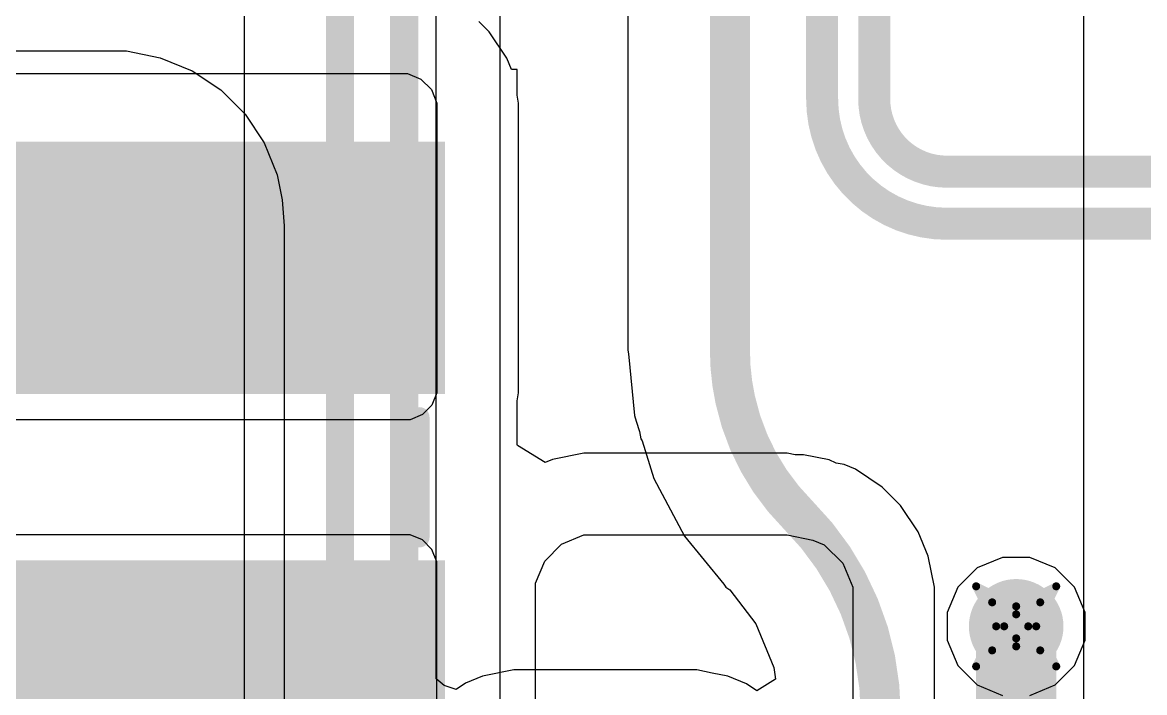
# Model space of a CAD drawing. Header units: inches. Extents: x -2 to 5376, y -4 to 5426.
# Drawn here: x 116.35 to 123.47, y 24.57 to 28.82 of the extents above; entities that cross this region are included whole.
import ezdxf

# ---------------------------------------------------------------- set-up
doc = ezdxf.new("R2010")
doc.units = ezdxf.units.IN
for name, color, linetype in [('Bottom Layer', 5, 'Continuous'), ('Bottom Overlay', 54, 'Continuous'), ('Bottom Paste', 16, 'Continuous'), ('Bottom Solder', 6, 'Continuous'), ('Drill Drawing', 1, 'Continuous'), ('Layer 1', 16, 'Continuous'), ('Layer 2', 76, 'Continuous'), ('Top Layer', 1, 'Continuous'), ('Via Holes', 16, 'Continuous')]:
    doc.layers.add(name, color=color, linetype=linetype)

# ---------------------------------------------------------------- blocks, each defined once
blk = doc.blocks.new('LVT303012_1R5M_N_B_247')
at = {"layer": 'Bottom Layer'}
for points in [[(-2.078, 1.66), (-0.578, 1.66), (-0.578, -1.66), (-2.078, -1.66)], [(0.578, 1.66), (2.078, 1.66), (2.078, -1.66), (0.578, -1.66)]]:
    blk.add_hatch(color=5, dxfattribs=at).paths.add_polyline_path(points)
at = {"layer": 'Bottom Paste'}
for points in [[(-2.078, 1.66), (-0.578, 1.66), (-0.578, -1.66), (-2.078, -1.66)], [(0.578, 1.66), (2.078, 1.66), (2.078, -1.66), (0.578, -1.66)]]:
    blk.add_hatch(color=16, dxfattribs=at).paths.add_polyline_path(points)
at = {"layer": 'Bottom Solder'}
for points in [[(-2.1288, 1.7108), (-0.5272, 1.7108), (-0.5272, -1.7108), (-2.1288, -1.7108)], [(0.5272, 1.7108), (2.1288, 1.7108), (2.1288, -1.7108), (0.5272, -1.7108)]]:
    blk.add_hatch(color=6, dxfattribs=at).paths.add_polyline_path(points)
at = {"layer": 'Bottom Overlay'}
for points in [[(0.381, 1.5494, 0.127, 0.127, 0), (-0.381, 1.5494, 0.127, 0.127, 0)], [(0.381, -1.5494, 0.127, 0.127, 0), (-0.381, -1.5494, 0.127, 0.127, 0)]]:
    blk.add_lwpolyline(points, format="xyseb", dxfattribs=at)
for points in [[(-0.4128, 1.5494, 0.0635, 0.0635, 1), (-0.3493, 1.5494, 0.0635, 0.0635, 1)], [(0.3493, 1.5494, 0.0635, 0.0635, 1), (0.4128, 1.5494, 0.0635, 0.0635, 1)], [(-0.4128, -1.5494, 0.0635, 0.0635, 1), (-0.3493, -1.5494, 0.0635, 0.0635, 1)], [(0.3493, -1.5494, 0.0635, 0.0635, 1), (0.4128, -1.5494, 0.0635, 0.0635, 1)]]:
    blk.add_lwpolyline(points, format="xyseb", close=True, dxfattribs=at)

msp = doc.modelspace()

# ---------------------------------------------------------------- hatches: boundary and pattern name
at = {"layer": 'Bottom Layer'}
h = msp.add_hatch(color=5, dxfattribs=at)
edge = h.paths.add_edge_path()
edge.add_arc((122.6523, 24.9936), 0.3, 0, 360)
at = {"layer": 'Layer 1'}
h = msp.add_hatch(color=16, dxfattribs=at)
edge = h.paths.add_edge_path()
edge.add_arc((122.6523, 24.9936), 0.3, 0, 360)
at = {"layer": 'Layer 2'}
h = msp.add_hatch(color=76, dxfattribs=at)
edge = h.paths.add_edge_path()
edge.add_arc((122.6523, 24.9936), 0.3, 0, 360)
at = {"layer": 'Top Layer'}
h = msp.add_hatch(color=1, dxfattribs=at)
edge = h.paths.add_edge_path()
edge.add_arc((122.6523, 24.9936), 0.3, 0, 360)
at = {"layer": 'Via Holes'}
h = msp.add_hatch(color=7, dxfattribs=at)
edge = h.paths.add_edge_path()
edge.add_arc((122.6523, 24.9936), 0.15, 0, 360)

# ---------------------------------------------------------------- linework, layer by layer
at = {"layer": 'Bottom Layer'}
for p, q in [((119.309, 28.7639), (119.2434, 28.8295)), ((119.4212, 28.5959), (119.309, 28.7639)), ((119.4506, 28.525), (119.4212, 28.5959)), ((115.5094, 28.4988), (118.7914, 28.4988)), ((118.7914, 28.4988), (118.8771, 28.4633)), ((119.4862, 28.525), (119.4506, 28.525)), ((119.4862, 28.362), (119.4862, 28.525)), ((118.8771, 28.4633), (118.9427, 28.3977)), ((118.9427, 28.3977), (118.9782, 28.312)), ((119.4962, 28.312), (119.4862, 28.362)), ((118.9782, 28.312), (118.9782, 28.2656)), ((118.9782, 28.2656), (118.9782, 26.517)), ((119.4962, 26.4746), (119.4962, 28.312)), ((118.9782, 26.517), (118.9782, 26.4746)), ((118.9782, 26.4746), (118.9458, 26.3963)), ((119.4862, 26.4246), (119.4962, 26.4746)), ((119.4862, 26.1449), (119.4862, 26.4246)), ((118.8859, 26.3364), (118.8076, 26.304)), ((118.9458, 26.3963), (118.8859, 26.3364)), ((118.8076, 26.304), (114.1819, 26.304)), ((119.4889, 26.1401), (119.4862, 26.1449)), ((119.664, 26.0328), (119.4889, 26.1401)), ((119.7117, 26.0525), (119.664, 26.0328)), ((119.9099, 26.0919), (119.7117, 26.0525)), ((119.7117, 26.0525), (119.7117, 26.0525)), ((121.1998, 26.0919), (119.9099, 26.0919)), ((121.2501, 26.0819), (121.1998, 26.0919)), ((121.3014, 26.0819), (121.2501, 26.0819)), ((121.3022, 26.0816), (121.3014, 26.0819)), ((121.3031, 26.0815), (121.3022, 26.0816)), ((121.4654, 26.0485), (121.3031, 26.0815)), ((121.5114, 26.0292), (121.4654, 26.0485)), ((121.5604, 26.0195), (121.5114, 26.0292)), ((121.6333, 25.9893), (121.5604, 26.0195)), ((121.8013, 25.877), (121.6333, 25.9893)), ((121.9182, 25.7602), (121.8013, 25.877)), ((122.0305, 25.5921), (121.9182, 25.7602)), ((118.8076, 25.574), (114.1819, 25.574)), ((118.8859, 25.5416), (118.8076, 25.574)), ((119.7692, 25.5157), (119.9099, 25.574)), ((119.9099, 25.574), (121.1998, 25.574)), ((121.1998, 25.574), (121.1998, 25.574)), ((121.1998, 25.574), (121.1998, 25.574)), ((121.1998, 25.574), (121.1999, 25.574)), ((121.1999, 25.574), (121.3622, 25.541)), ((122.0937, 25.4395), (122.0305, 25.5921)), ((118.9458, 25.4817), (118.8859, 25.5416)), ((118.9782, 25.4034), (118.9458, 25.4817)), ((119.6615, 25.408), (119.7692, 25.5157)), ((121.3622, 25.541), (121.4351, 25.5108)), ((121.4351, 25.5108), (121.5519, 25.3939)), ((122.1331, 25.2413), (122.0937, 25.4395)), ((122.0937, 25.4395), (122.0937, 25.4395)), ((122.0937, 25.4395), (122.0937, 25.4395)), ((118.9782, 23.566), (118.9782, 25.4034)), ((119.6032, 25.2673), (119.6615, 25.408)), ((121.5519, 25.3939), (121.6152, 25.2413)), ((119.6032, 25.1911), (119.6032, 25.2673)), ((121.6152, 25.2413), (121.6152, 25.1587)), ((122.1331, 25.1587), (122.1331, 25.2413)), ((119.6032, 13.7897), (119.6032, 25.1911)), ((121.6152, 25.1587), (121.6152, 19.431)), ((122.1331, 22.3703), (122.1331, 25.1587))]:
    msp.add_line(p, q, dxfattribs=at)
at = {"layer": 'Drill Drawing'}
for points in [[(122.3983, 25.2476, 0.0508, 0.0508, 0), (122.6523, 25.1206, 0.0508, 0.0508, 0)], [(122.3983, 25.2476, 0.0508, 0.0508, 0), (122.5253, 24.9936, 0.0508, 0.0508, 0)], [(122.6523, 25.1206, 0.0508, 0.0508, 0), (122.9063, 25.2476, 0.0508, 0.0508, 0)], [(122.7793, 24.9936, 0.0508, 0.0508, 0), (122.9063, 25.2476, 0.0508, 0.0508, 0)], [(122.4999, 25.146, 0.0508, 0.0508, 0), (122.6523, 25.0698, 0.0508, 0.0508, 0)], [(122.4999, 25.146, 0.0508, 0.0508, 0), (122.5761, 24.9936, 0.0508, 0.0508, 0)], [(122.6523, 25.0698, 0.0508, 0.0508, 0), (122.8047, 25.146, 0.0508, 0.0508, 0)], [(122.7285, 24.9936, 0.0508, 0.0508, 0), (122.8047, 25.146, 0.0508, 0.0508, 0)], [(122.3983, 24.7396, 0.0508, 0.0508, 0), (122.5253, 24.9936, 0.0508, 0.0508, 0)], [(122.4999, 24.8412, 0.0508, 0.0508, 0), (122.5761, 24.9936, 0.0508, 0.0508, 0)], [(122.7285, 24.9936, 0.0508, 0.0508, 0), (122.8047, 24.8412, 0.0508, 0.0508, 0)], [(122.7793, 24.9936, 0.0508, 0.0508, 0), (122.9063, 24.7396, 0.0508, 0.0508, 0)], [(122.4999, 24.8412, 0.0508, 0.0508, 0), (122.6523, 24.9174, 0.0508, 0.0508, 0)], [(122.6523, 24.9174, 0.0508, 0.0508, 0), (122.8047, 24.8412, 0.0508, 0.0508, 0)], [(122.3983, 24.7396, 0.0508, 0.0508, 0), (122.6523, 24.8666, 0.0508, 0.0508, 0)], [(122.6523, 24.8666, 0.0508, 0.0508, 0), (122.9063, 24.7396, 0.0508, 0.0508, 0)]]:
    msp.add_lwpolyline(points, format="xyseb", dxfattribs=at)
for points in [[(122.3856, 25.2476, 0.0254, 0.0254, 1), (122.411, 25.2476, 0.0254, 0.0254, 1)], [(122.3856, 25.2476, 0.0254, 0.0254, 1), (122.411, 25.2476, 0.0254, 0.0254, 1)], [(122.8936, 25.2476, 0.0254, 0.0254, 1), (122.919, 25.2476, 0.0254, 0.0254, 1)], [(122.8936, 25.2476, 0.0254, 0.0254, 1), (122.919, 25.2476, 0.0254, 0.0254, 1)], [(122.4872, 25.146, 0.0254, 0.0254, 1), (122.5126, 25.146, 0.0254, 0.0254, 1)], [(122.4872, 25.146, 0.0254, 0.0254, 1), (122.5126, 25.146, 0.0254, 0.0254, 1)], [(122.6396, 25.1206, 0.0254, 0.0254, 1), (122.665, 25.1206, 0.0254, 0.0254, 1)], [(122.6396, 25.1206, 0.0254, 0.0254, 1), (122.665, 25.1206, 0.0254, 0.0254, 1)], [(122.792, 25.146, 0.0254, 0.0254, 1), (122.8174, 25.146, 0.0254, 0.0254, 1)], [(122.792, 25.146, 0.0254, 0.0254, 1), (122.8174, 25.146, 0.0254, 0.0254, 1)], [(122.6396, 25.0698, 0.0254, 0.0254, 1), (122.665, 25.0698, 0.0254, 0.0254, 1)], [(122.6396, 25.0698, 0.0254, 0.0254, 1), (122.665, 25.0698, 0.0254, 0.0254, 1)], [(122.5126, 24.9936, 0.0254, 0.0254, 1), (122.538, 24.9936, 0.0254, 0.0254, 1)], [(122.5126, 24.9936, 0.0254, 0.0254, 1), (122.538, 24.9936, 0.0254, 0.0254, 1)], [(122.5634, 24.9936, 0.0254, 0.0254, 1), (122.5888, 24.9936, 0.0254, 0.0254, 1)], [(122.5634, 24.9936, 0.0254, 0.0254, 1), (122.5888, 24.9936, 0.0254, 0.0254, 1)], [(122.7158, 24.9936, 0.0254, 0.0254, 1), (122.7412, 24.9936, 0.0254, 0.0254, 1)], [(122.7158, 24.9936, 0.0254, 0.0254, 1), (122.7412, 24.9936, 0.0254, 0.0254, 1)], [(122.7666, 24.9936, 0.0254, 0.0254, 1), (122.792, 24.9936, 0.0254, 0.0254, 1)], [(122.7666, 24.9936, 0.0254, 0.0254, 1), (122.792, 24.9936, 0.0254, 0.0254, 1)], [(122.6396, 24.9174, 0.0254, 0.0254, 1), (122.665, 24.9174, 0.0254, 0.0254, 1)], [(122.6396, 24.9174, 0.0254, 0.0254, 1), (122.665, 24.9174, 0.0254, 0.0254, 1)], [(122.4872, 24.8412, 0.0254, 0.0254, 1), (122.5126, 24.8412, 0.0254, 0.0254, 1)], [(122.4872, 24.8412, 0.0254, 0.0254, 1), (122.5126, 24.8412, 0.0254, 0.0254, 1)], [(122.6396, 24.8666, 0.0254, 0.0254, 1), (122.665, 24.8666, 0.0254, 0.0254, 1)], [(122.6396, 24.8666, 0.0254, 0.0254, 1), (122.665, 24.8666, 0.0254, 0.0254, 1)], [(122.792, 24.8412, 0.0254, 0.0254, 1), (122.8174, 24.8412, 0.0254, 0.0254, 1)], [(122.792, 24.8412, 0.0254, 0.0254, 1), (122.8174, 24.8412, 0.0254, 0.0254, 1)], [(122.3856, 24.7396, 0.0254, 0.0254, 1), (122.411, 24.7396, 0.0254, 0.0254, 1)], [(122.3856, 24.7396, 0.0254, 0.0254, 1), (122.411, 24.7396, 0.0254, 0.0254, 1)], [(122.8936, 24.7396, 0.0254, 0.0254, 1), (122.919, 24.7396, 0.0254, 0.0254, 1)], [(122.8936, 24.7396, 0.0254, 0.0254, 1), (122.919, 24.7396, 0.0254, 0.0254, 1)]]:
    msp.add_lwpolyline(points, format="xyseb", close=True, dxfattribs=at)
at = {"layer": 'Layer 2'}
for p, q in [((119.379, 16.1407), (119.379, 32.2047)), ((123.0784, 31.0896), (123.0784, 24.1808)), ((111.9217, 28.6422), (116.8997, 28.6422)), ((116.8997, 28.6422), (116.9579, 28.6422)), ((116.9579, 28.6422), (116.9579, 28.6422)), ((116.9579, 28.6422), (117.009, 28.6422)), ((117.009, 28.6422), (117.2231, 28.5996)), ((117.2231, 28.5996), (117.4249, 28.5161)), ((117.4249, 28.5161), (117.6065, 28.3947)), ((117.6065, 28.3947), (117.7609, 28.2403)), ((117.7609, 28.2403), (117.8822, 28.0587)), ((117.8822, 28.0587), (117.9658, 27.857)), ((117.9658, 27.857), (117.9973, 27.6983)), ((117.9973, 27.6983), (118.0084, 27.5339)), ((118.0084, 27.5339), (118.0084, 27.5336)), ((118.0084, 27.5336), (118.0084, 27.5336)), ((118.0084, 27.5336), (118.0084, 27.5336)), ((118.0084, 27.5336), (118.0084, 15.9699))]:
    msp.add_line(p, q, dxfattribs=at)
msp.add_lwpolyline([(118.7704, 16.1407, 0.1778, 0.1778, 0), (118.7704, 38.1857, 0.1778, 0.1778, 0)], format="xyseb", dxfattribs=at)
at = {"layer": 'Top Layer'}
for p, q in [((120.1892, 34.6936), (120.1892, 26.7441)), ((118.9726, 24.6611), (118.9726, 33.0177)), ((117.7554, 32.9138), (117.7554, 23.4074)), ((120.1892, 26.7441), (120.1936, 26.722)), ((120.1936, 26.722), (120.2322, 26.3302)), ((120.2322, 26.3302), (120.2429, 26.2947)), ((120.2429, 26.2947), (120.2631, 26.2282)), ((120.2631, 26.2282), (120.2721, 26.1831)), ((120.2721, 26.1831), (120.2807, 26.1702)), ((120.2807, 26.1702), (120.3529, 25.9321)), ((120.3529, 25.9321), (120.549, 25.5653)), ((120.549, 25.5653), (120.7987, 25.261)), ((122.5653, 25.4311), (122.4045, 25.3645)), ((122.6523, 25.4311), (122.5653, 25.4311)), ((122.7393, 25.4311), (122.6523, 25.4311)), ((122.9001, 25.3645), (122.7393, 25.4311)), ((122.4045, 25.3645), (122.2814, 25.2414)), ((123.0232, 25.2414), (122.9001, 25.3645)), ((120.7987, 25.261), (120.8113, 25.2422)), ((120.8113, 25.2422), (120.8359, 25.2258)), ((120.8359, 25.2258), (121.001, 25.0106)), ((122.2814, 25.2414), (122.2148, 25.0806)), ((123.0898, 25.0806), (123.0232, 25.2414)), ((122.2148, 25.0806), (122.2148, 24.9936)), ((123.0898, 24.9936), (123.0898, 25.0806)), ((121.001, 25.0106), (121.1159, 24.733)), ((122.2148, 24.9936), (122.2148, 24.9936)), ((122.2148, 24.9936), (122.2148, 24.9066)), ((123.0898, 24.9066), (123.0898, 24.9936)), ((122.2148, 24.9066), (122.2814, 24.7458)), ((123.0232, 24.7458), (123.0898, 24.9066)), ((119.4664, 24.7175), (119.2682, 24.678)), ((120.5624, 24.7175), (119.4664, 24.7175)), ((120.5624, 24.7174), (120.5624, 24.7175)), ((120.626, 24.7174), (120.5624, 24.7174)), ((120.7246, 24.6978), (120.626, 24.7174)), ((120.626, 24.7174), (120.626, 24.7174)), ((120.626, 24.7174), (120.626, 24.7174)), ((120.8242, 24.678), (120.7246, 24.6978)), ((121.1159, 24.733), (121.1256, 24.6592)), ((122.2814, 24.7458), (122.4045, 24.6227)), ((122.9001, 24.6227), (123.0232, 24.7458)), ((119.0233, 24.6186), (118.9726, 24.6611)), ((119.1586, 24.6326), (119.0996, 24.5932)), ((119.2682, 24.678), (119.1586, 24.6326)), ((120.9418, 24.6293), (120.8242, 24.678)), ((120.8242, 24.678), (120.8242, 24.678)), ((120.8242, 24.678), (120.8242, 24.678)), ((121.0072, 24.5856), (120.9418, 24.6293)), ((120.9418, 24.6293), (120.9418, 24.6293)), ((121.1256, 24.6592), (121.0072, 24.5856)), ((119.0996, 24.5932), (119.0233, 24.6186)), ((122.4045, 24.6227), (122.5653, 24.5561)), ((122.7393, 24.5561), (122.9001, 24.6227))]:
    msp.add_line(p, q, dxfattribs=at)
for points in [[(121.4215, 28.3379, 0.2032, 0.2032, 0), (121.4215, 35.8355, 0.2032, 0.2032, 0)], [(121.7517, 28.3379, 0.2032, 0.2032, 0), (121.7517, 35.8355, 0.2032, 0.2032, 0)], [(120.8366, 26.7441, 0.254, 0.254, 0), (120.8366, 35.0236, 0.254, 0.254, 0)], [(118.364, 22.6708, 0.1778, 0.1778, 0), (118.364, 33.0177, 0.1778, 0.1778, 0)], [(122.213, 27.5464, 0.2032, 0.2032, -0.414214), (121.4215, 28.3379, 0.2032, 0.2032, 0)], [(122.213, 27.8766, 0.2032, 0.2032, -0.414214), (121.7517, 28.3379, 0.2032, 0.2032, 0)], [(122.213, 27.8766, 0.2032, 0.2032, 0), (124.6834, 27.8766, 0.2032, 0.2032, 0)], [(122.213, 27.5464, 0.2032, 0.2032, 0), (124.7266, 27.5464, 0.2032, 0.2032, 0)], [(120.8702, 26.4309, 0.254, 0.254, -0.053494), (120.8366, 26.7441, 0.254, 0.254, 0)], [(121.2691, 25.7, 0.254, 0.254, -0.143888), (120.8702, 26.4309, 0.254, 0.254, 0)], [(121.2691, 25.7, 0.254, 0.254, -0.198912), (121.793, 24.4352, 0.254, 0.254, 0)], [(122.6523, 24.0813, 0.508, 0.508, 0), (122.6523, 24.9936, 0.508, 0.508, 0)]]:
    msp.add_lwpolyline(points, format="xyseb", dxfattribs=at)
for points in [[(121.3707, 28.3379, 0.1016, 0.1016, 1), (121.4723, 28.3379, 0.1016, 0.1016, 1)], [(121.3707, 28.3379, 0.1016, 0.1016, 1), (121.4723, 28.3379, 0.1016, 0.1016, 1)], [(121.7009, 28.3379, 0.1016, 0.1016, 1), (121.8025, 28.3379, 0.1016, 0.1016, 1)], [(121.7009, 28.3379, 0.1016, 0.1016, 1), (121.8025, 28.3379, 0.1016, 0.1016, 1)], [(122.1622, 27.8766, 0.1016, 0.1016, 1), (122.2638, 27.8766, 0.1016, 0.1016, 1)], [(122.1622, 27.8766, 0.1016, 0.1016, 1), (122.2638, 27.8766, 0.1016, 0.1016, 1)], [(122.1622, 27.5464, 0.1016, 0.1016, 1), (122.2638, 27.5464, 0.1016, 0.1016, 1)], [(122.1622, 27.5464, 0.1016, 0.1016, 1), (122.2638, 27.5464, 0.1016, 0.1016, 1)], [(120.7731, 26.7441, 0.127, 0.127, 1), (120.9001, 26.7441, 0.127, 0.127, 1)], [(120.7731, 26.7441, 0.127, 0.127, 1), (120.9001, 26.7441, 0.127, 0.127, 1)], [(120.8067, 26.4309, 0.127, 0.127, 1), (120.9337, 26.4309, 0.127, 0.127, 1)], [(120.8067, 26.4309, 0.127, 0.127, 1), (120.9337, 26.4309, 0.127, 0.127, 1)], [(121.2056, 25.7, 0.127, 0.127, 1), (121.3326, 25.7, 0.127, 0.127, 1)], [(121.2056, 25.7, 0.127, 0.127, 1), (121.3326, 25.7, 0.127, 0.127, 1)], [(122.5253, 24.9936, 0.254, 0.254, 1), (122.7793, 24.9936, 0.254, 0.254, 1)]]:
    msp.add_lwpolyline(points, format="xyseb", close=True, dxfattribs=at)

# ---------------------------------------------------------------- block references
at = {"rotation": 270}
msp.add_blockref('LVT303012_1R5M_N_B_247', (117.3182, 25.939), dxfattribs=at)

doc.saveas('drawing.dxf')
